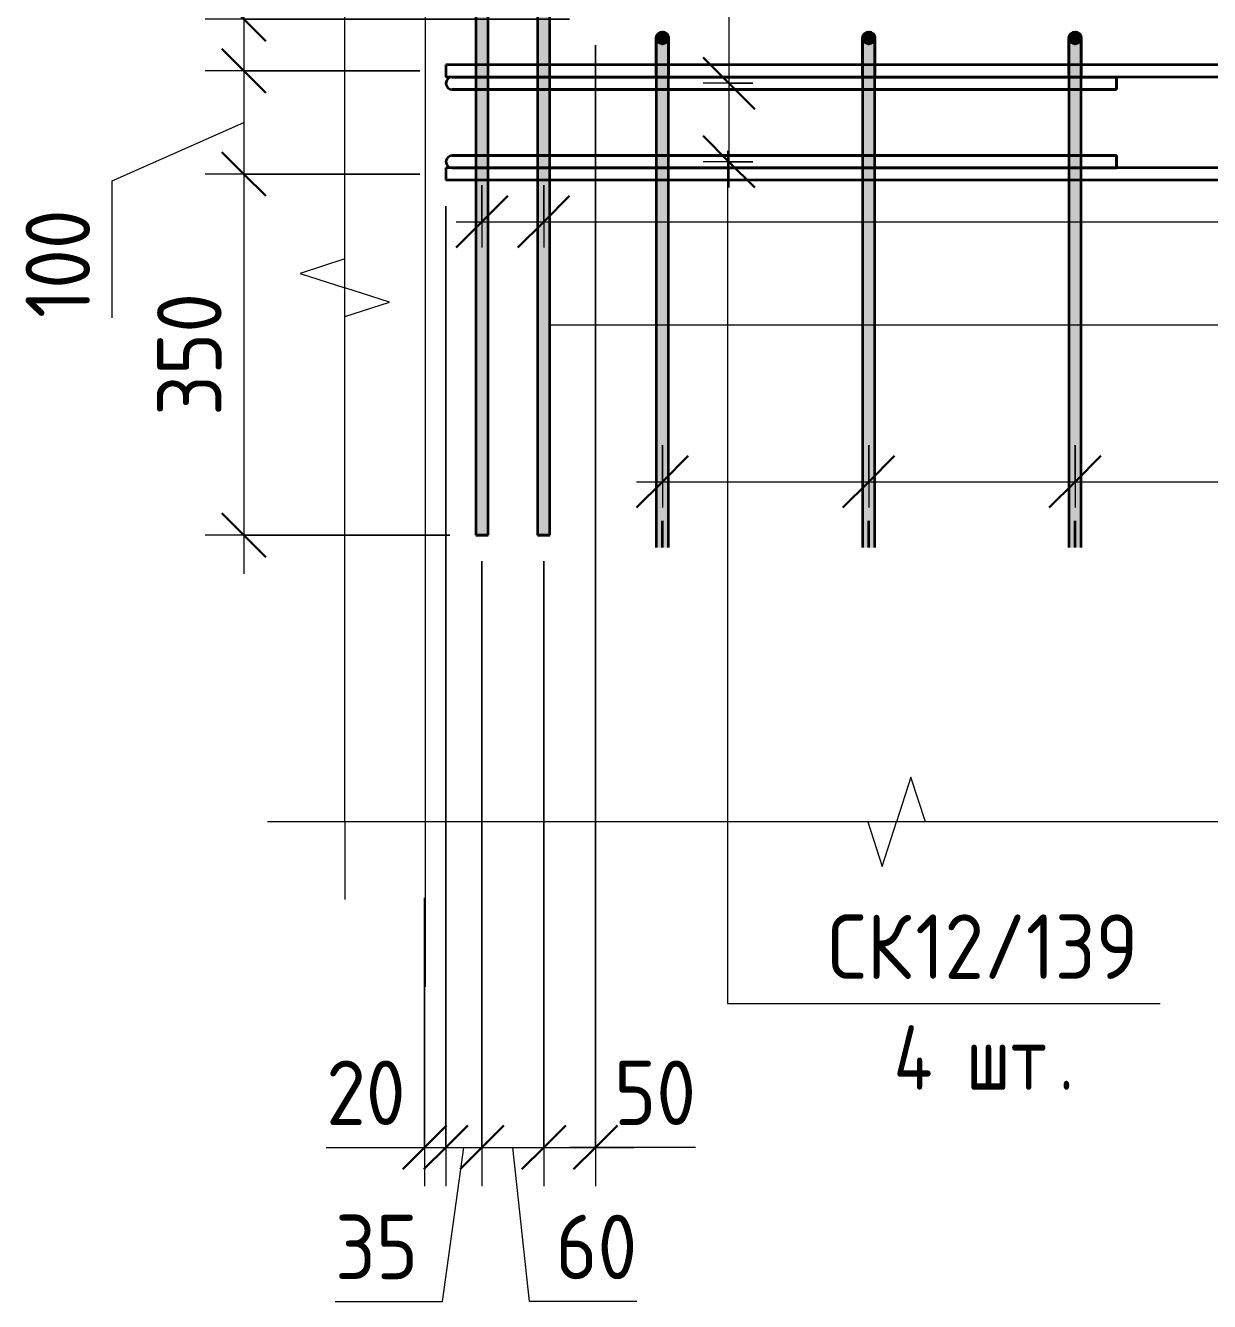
# Model space of a CAD drawing. Header units: millimetres. Extents: x 67134 to 121466, y -4758 to 13821.
# Drawn here: x 113315 to 114463, y -528 to 709 of the extents above; entities that cross this region are included whole.
import ezdxf

# ---------------------------------------------------------------- set-up
doc = ezdxf.new("R2010")
doc.units = ezdxf.units.MM
for name, color, linetype, lineweight in [('AA_Dim', 7, 'Continuous', 9), ('AA_Dim-25', 7, 'Continuous', 9), ('AA_Oformlenie', 7, 'Continuous', 9), ('AA_Vinoska', 7, 'Continuous', 9), ('AF_Stena_Опалубка', 253, 'Continuous', 20), ('KR_Armatura_Tonkie', 7, 'Continuous', 20)]:
    doc.layers.add(name, color=color, linetype=linetype, lineweight=lineweight)
doc.styles.add('ISOCPEUR_7', font='isocpeur.ttf', dxfattribs={"width": 0.9, "height": 62.5})
doc.styles.add('ISOCPEUR_8', font='isocpeur.ttf', dxfattribs={"width": 0.8, "height": 62.5})
doc.dimstyles.new('00_Точн_3_знака__прозр__2', dxfattribs={"dimscale": 304.8, "dimtxt": 62.248823, "dimasz": 0.139436, "dimexe": 0.123031, "dimexo": 0.082021, "dimgap": 0.008202, "dimtad": 1, "dimdec": 3, "dimrnd": 0.001, "dimdsep": 46, "dimtxsty": 'ISOCPEUR_7', "dimblk1": 'OBLIQUE', "dimblk2": 'OBLIQUE', "dimsah": 1, "dimcen": 0.09, "dimdle": 0.123031, "dimazin": 0, "dimtfac": 1, "dimtdec": 4, "dimtix": 1, "dimtmove": 1, "dimatfit": 3, "dimfxl": 1, "dimtvp": 1, "dimtolj": 1, "dimtzin": 0, "dimlwd": 18, "dimlwe": 18, "dimarcsym": 2})
doc.dimstyles.new('00_Точн_3_знака__прозр__3', dxfattribs={"dimscale": 304.8, "dimtxt": 62.248823, "dimasz": 0.139436, "dimexe": 0.123031, "dimexo": 0.082021, "dimgap": 0.008202, "dimtad": 1, "dimdec": 3, "dimrnd": 0.001, "dimdsep": 46, "dimtxsty": 'ISOCPEUR_7', "dimblk1": 'OBLIQUE', "dimblk2": 'OBLIQUE', "dimsah": 1, "dimcen": 0.09, "dimdle": 0.123031, "dimazin": 0, "dimtfac": 1, "dimtdec": 4, "dimtix": 1, "dimtmove": 0, "dimatfit": 3, "dimfxl": 1, "dimtvp": 1, "dimtolj": 1, "dimtzin": 0, "dimlwd": 18, "dimlwe": 18, "dimarcsym": 2})
doc.dimstyles.new('05_Округл_5мм__прозр__2', dxfattribs={"dimscale": 304.8, "dimtxt": 62.248823, "dimasz": 0.139436, "dimexe": 0.123031, "dimexo": 0.082021, "dimgap": 0.008202, "dimtad": 1, "dimdec": 0, "dimrnd": 5, "dimdsep": 46, "dimtxsty": 'ISOCPEUR_7', "dimblk1": 'OBLIQUE', "dimblk2": 'OBLIQUE', "dimsah": 1, "dimcen": 0.09, "dimdle": 0.123031, "dimazin": 0, "dimtfac": 1, "dimtdec": 4, "dimtix": 1, "dimtmove": 1, "dimatfit": 3, "dimfxl": 1, "dimtvp": 1, "dimtolj": 1, "dimtzin": 0, "dimlwd": 18, "dimlwe": 18, "dimarcsym": 2})
doc.dimstyles.new('10_Раскладка_арматуры_с_засечками', dxfattribs={"dimscale": 304.8, "dimtxt": 0.18, "dimasz": 0.164042, "dimexe": 0.082021, "dimexo": 0, "dimgap": 0, "dimtad": 1, "dimdec": 3, "dimrnd": 0.001, "dimdsep": 46, "dimtxsty": 'ISOCPEUR_8', "dimblk1": 'OBLIQUE', "dimblk2": 'OBLIQUE', "dimsah": 1, "dimcen": 0.09, "dimdle": 0.082021, "dimazin": 0, "dimtfac": 1, "dimtdec": 4, "dimtix": 1, "dimtmove": 0, "dimatfit": 3, "dimfxl": 1, "dimtvp": 1, "dimtolj": 1, "dimtzin": 0, "dimlwd": 18, "dimlwe": 18, "dimarcsym": 2})

# ---------------------------------------------------------------- blocks, each defined once
blk = doc.blocks.new('350_Стержень П торец СК-СГ _НесАрм_РабПлоск_ - 350_Стержень П торец СК-СГ _НесАрм_РабПлоск_-V10-Схема обрамления отверстия в стене')
at = {"layer": 'KR_Armatura_Tonkie', "lineweight": 35}
for points in [[(10260, 691), (10261.6, 691.2), (10263, 691.8), (10264.2, 692.8), (10265.2, 694), (10265.8, 695.4), (10265.9, 697.4), (10265.8, 698.6), (10265.2, 700), (10264.2, 701.2), (10263, 702.2), (10261.6, 702.8), (10260, 703), (10258.4, 702.8), (10257, 702.2), (10255.8, 701.2), (10254.8, 700), (10254.1, 697.4), (10254, 697), (10254.2, 695.4), (10254.8, 694), (10256.5, 692.2), (10257, 691.8), (10258.4, 691.2)], [(10254.2, 661), (10260, 661), (10260, 691), (10258.4, 691.2), (10256.5, 692.2), (10255.2, 693.5), (10254.5, 694.8), (10254.2, 695.4), (10254.1, 694), (10254, 691.9), (10254.2, 673.4), (10254, 669.5), (10254, 661)], [(10260, 661), (10266, 661), (10265.8, 679), (10266, 681.5), (10265.7, 695.2), (10265.2, 694), (10264, 692.6), (10263, 691.8), (10260.5, 691.1), (10260, 691), (10260, 669.8)], [(10254.1, 671.3), (10254.4, 675.7), (10254, 678.3), (10254.1, 671.9)], [(10260, 203), (10260, 661), (10254, 661), (10254.2, 203), (10258.4, 203)], [(10261.6, 203), (10266, 203), (10265.8, 661), (10260, 661), (10260, 203)]]:
    blk.add_hatch(color=256, dxfattribs=at).paths.add_polyline_path(points)
at = {"layer": 'AA_Oformlenie'}
for start, end in [(90, 270), (270, 90)]:
    blk.add_arc((10260, 697), 6, start, end, dxfattribs=at)
at = {"layer": 'KR_Armatura_Tonkie', "lineweight": 35}
for p, q in [((10254, 661), (10254, 203)), ((10254, 661), (10254, 203)), ((10266, 203), (10266, 661)), ((10266, 203), (10266, 661)), ((10260, 203), (10260, 229)), ((10260, 203), (10260, 229)), ((10260, 203), (10260, 203)), ((10260, 203), (10260, 203)), ((10260, 203), (10260, 203)), ((10260, 203), (10260, 203))]:
    blk.add_line(p, q, dxfattribs=at)
at = {"layer": 'KR_Armatura_Tonkie', "lineweight": 35, "flags": 128}
for points in [[(10254, 697), (10255.9, 701.4), (10260, 703)], [(10260, 691), (10255.6, 692.9), (10254, 697)], [(10254, 661), (10254, 672.7), (10254, 683.2), (10254, 691.2), (10254, 695.9), (10254, 697)], [(10254, 697), (10254, 695), (10254, 689.4), (10254, 680.6), (10254, 669.7), (10254, 661)], [(10260, 703), (10264.4, 701.1), (10266, 697)], [(10266, 697), (10264.1, 692.6), (10260, 691)], [(10266, 697), (10266, 695), (10266, 689.4), (10266, 680.6), (10266, 669.7), (10266, 661)], [(10266, 661), (10266, 672.7), (10266, 683.2), (10266, 691.2), (10266, 695.9), (10266, 697)]]:
    blk.add_lwpolyline(points, dxfattribs=at)
at = {"layer": 'KR_Armatura_Tonkie', "lineweight": 35}
blk.add_circle((10260, 697), 6, dxfattribs=at)
blk = doc.blocks.new('350_Стержень П торец СК-СГ _НесАрм_РабПлоск_ - 350_Стержень П торец СК-СГ _НесАрм_РабПлоск_-V8-Схема обрамления отверстия в стене')
at = {"layer": 'KR_Armatura_Tonkie', "lineweight": 35}
for points in [[(10660, 691), (10661.8, 691.3), (10663, 691.8), (10664.2, 692.8), (10665.2, 694), (10665.8, 695.4), (10665.9, 697.4), (10665.8, 698.6), (10665.2, 700), (10664.2, 701.2), (10663, 702.2), (10661.6, 702.8), (10660, 703), (10658.4, 702.8), (10657, 702.2), (10655.8, 701.2), (10654.8, 700), (10654.1, 697.4), (10654, 697), (10654.2, 695.4), (10654.8, 694), (10655.8, 692.8), (10657, 691.8), (10658.4, 691.2)], [(10658.4, 661), (10660, 661), (10660, 691), (10658.4, 691.2), (10657, 691.8), (10655.2, 693.5), (10654.5, 694.8), (10654.2, 695.4), (10654.1, 694), (10654.1, 688.2), (10654.2, 673.4), (10654, 669.5), (10654.2, 661), (10657, 661)], [(10660, 661), (10666, 661), (10665.8, 679), (10666, 681.5), (10665.7, 695.2), (10665.2, 694), (10664, 692.6), (10663, 691.8), (10660.5, 691.1), (10660, 691), (10660, 669.8)], [(10654.1, 671.3), (10654.4, 675.7), (10654, 678.3), (10654.1, 671.9)], [(10658.4, 203), (10660, 203), (10660, 661), (10654, 661), (10654.2, 203), (10657, 203)], [(10660, 203), (10666, 203), (10665.8, 661), (10660, 661), (10660, 366.1)]]:
    blk.add_hatch(color=256, dxfattribs=at).paths.add_polyline_path(points)
at = {"layer": 'AA_Oformlenie'}
for start, end in [(90, 270), (270, 90)]:
    blk.add_arc((10660, 697), 6, start, end, dxfattribs=at)
at = {"layer": 'KR_Armatura_Tonkie', "lineweight": 35}
for p, q in [((10654, 661), (10654, 203)), ((10654, 661), (10654, 203)), ((10666, 203), (10666, 661)), ((10666, 203), (10666, 661)), ((10660, 203), (10660, 229)), ((10660, 203), (10660, 229)), ((10660, 203), (10660, 203)), ((10660, 203), (10660, 203)), ((10660, 203), (10660, 203)), ((10660, 203), (10660, 203))]:
    blk.add_line(p, q, dxfattribs=at)
at = {"layer": 'KR_Armatura_Tonkie', "lineweight": 35, "flags": 128}
for points in [[(10654, 697), (10655.9, 701.4), (10660, 703)], [(10660, 691), (10655.6, 692.9), (10654, 697)], [(10654, 661), (10654, 672.7), (10654, 683.2), (10654, 691.2), (10654, 695.9), (10654, 697)], [(10654, 697), (10654, 695), (10654, 689.4), (10654, 680.6), (10654, 669.7), (10654, 661)], [(10660, 703), (10664.4, 701.1), (10666, 697)], [(10666, 697), (10664.1, 692.6), (10660, 691)], [(10666, 697), (10666, 695), (10666, 689.4), (10666, 680.6), (10666, 669.7), (10666, 661)], [(10666, 661), (10666, 672.7), (10666, 683.2), (10666, 691.2), (10666, 695.9), (10666, 697)]]:
    blk.add_lwpolyline(points, dxfattribs=at)
at = {"layer": 'KR_Armatura_Tonkie', "lineweight": 35}
blk.add_circle((10660, 697), 6, dxfattribs=at)
blk = doc.blocks.new('350_Стержень верт с удлинением концов _НесАрм_РабПлоск_ - 350_Стержень верт с удлинением концов _НесАрм_РабПлоск_-4168416-Схема обрамления отверстия в стене')
at = {"layer": 'KR_Armatura_Tonkie', "lineweight": 35}
for p, q in [((9739, 1595), (9739, 215)), ((9751, 1595), (9739, 1595)), ((9739, 1595), (9751, 1595)), ((9751, 215), (9751, 1595)), ((9751, 215), (9739, 215)), ((9739, 215), (9751, 215))]:
    blk.add_line(p, q, dxfattribs=at)
blk = doc.blocks.new('350_Стержень верт с удлинением концов _НесАрм_РабПлоск_ - 350_Стержень верт с удлинением концов _НесАрм_РабПлоск_-V14-Схема обрамления отверстия в стене')
at = {"layer": 'KR_Armatura_Tonkie', "lineweight": 35}
blk.add_hatch(color=256, dxfattribs=at).paths.add_polyline_path([(9751, 215), (9750.8, 1595), (9739, 1595), (9739.2, 215), (9750.8, 215)])
for p, q in [((9739, 1595), (9739, 215)), ((9751, 1595), (9739, 1595)), ((9739, 1595), (9751, 1595)), ((9751, 215), (9751, 1595)), ((9751, 215), (9739, 215)), ((9739, 215), (9751, 215))]:
    blk.add_line(p, q, dxfattribs=at)
blk = doc.blocks.new('011_Прямоугольник обрыва _ЭлУзла_ - 011_Прямоугольник обрыва _ЭлУзла_-4124926-Схема обрамления отверстия в стене')
at = {"layer": 'AA_Oformlenie'}
for p, q in [((9552.3, -62.9), (9552.3, 2007.2)), ((11690, -62.9), (9552.3, -62.9))]:
    blk.add_line(p, q, dxfattribs=at)
blk = doc.blocks.new('DIMBLOCK134-Схема обрамления отверстия в стене')
at = {"layer": 'AA_Dim-25', "lineweight": 18}
for p, q in [((113722.5, 534), (113722.5, -415.8)), ((113722.5, -378.3), (113722.5, 534)), ((113702, -136.4), (113702, -415.8)), ((113702, -378.3), (113702, -136.4)), ((113606.6, -378.3), (113710.6, -378.3)), ((113664.5, -378.3), (113722.5, -378.3)), ((113710.6, -378.3), (113712.3, -378.3))]:
    blk.add_line(p, q, dxfattribs=at)
at = {"layer": 'AA_Dim-25', "lineweight": 30}
for p, q in [((113702, -378.3), (113723.3, -357)), ((113722.5, -378.3), (113743.8, -357)), ((113702, -378.3), (113680.8, -399.5)), ((113722.5, -378.3), (113701.3, -399.5))]:
    blk.add_line(p, q, dxfattribs=at)
at = {"layer": 'AA_Dim-25', "color": 0, "lineweight": 18, "insert": (113606.6, -294.1), "char_height": 62.5, "width": 94.81, "attachment_point": 1, "line_spacing_factor": 1.149209, "style": 'ISOCPEUR_7'}
blk.add_mtext('20', dxfattribs=at)
blk = doc.blocks.new('_Oblique')
at = {"color": 0, "linetype": 'ByBlock', "lineweight": -2}
blk.add_line((-0.5, -0.5), (0.5, 0.5), dxfattribs=at)
blk = doc.blocks.new('DIMBLOCK135-Схема обрамления отверстия в стене')
at = {"layer": 'AA_Dim-25', "lineweight": 18}
for p, q in [((113722.5, 534), (113722.5, -415.8)), ((113722.5, -378.3), (113722.5, 534)), ((113757.5, 190), (113757.5, -415.8)), ((113757.5, -378.3), (113757.5, 190)), ((113719.2, -527.6), (113740, -378.3)), ((113722.5, -378.3), (113757.5, -378.3)), ((113615.2, -527.6), (113719.2, -527.6))]:
    blk.add_line(p, q, dxfattribs=at)
at = {"layer": 'AA_Dim-25', "lineweight": 30}
for p, q in [((113722.5, -378.3), (113743.8, -357)), ((113757.5, -378.3), (113778.8, -357)), ((113722.5, -378.3), (113701.3, -399.5)), ((113757.5, -378.3), (113736.3, -399.5))]:
    blk.add_line(p, q, dxfattribs=at)
at = {"layer": 'AA_Dim-25', "color": 0, "lineweight": 18, "insert": (113615.2, -443.5), "char_height": 62.5, "width": 94.81, "attachment_point": 1, "line_spacing_factor": 1.149209, "style": 'ISOCPEUR_7'}
blk.add_mtext('35', dxfattribs=at)
blk = doc.blocks.new('DIMBLOCK136-Схема обрамления отверстия в стене')
at = {"layer": 'AA_Dim-25', "lineweight": 18}
for p, q in [((113757.5, 190), (113757.5, -415.8)), ((113757.5, -378.3), (113757.5, 190)), ((113817.5, 190), (113817.5, -415.8)), ((113817.5, -378.3), (113817.5, 190)), ((113757.5, -378.3), (113817.5, -378.3)), ((113803.8, -527.6), (113787.5, -378.3)), ((113907.8, -527.6), (113803.8, -527.6))]:
    blk.add_line(p, q, dxfattribs=at)
at = {"layer": 'AA_Dim-25', "lineweight": 30}
for p, q in [((113757.5, -378.3), (113778.8, -357)), ((113817.5, -378.3), (113838.8, -357)), ((113757.5, -378.3), (113736.3, -399.5)), ((113817.5, -378.3), (113796.3, -399.5))]:
    blk.add_line(p, q, dxfattribs=at)
at = {"layer": 'AA_Dim-25', "color": 0, "lineweight": 18, "insert": (113828.8, -443.5), "char_height": 62.5, "width": 94.81, "attachment_point": 1, "line_spacing_factor": 1.149209, "style": 'ISOCPEUR_7'}
blk.add_mtext('60', dxfattribs=at)
blk = doc.blocks.new('DIMBLOCK137-Схема обрамления отверстия в стене')
at = {"layer": 'AA_Dim-25', "lineweight": 18}
for p, q in [((113867.5, 690), (113867.5, -415.8)), ((113867.5, -378.3), (113867.5, 690)), ((113817.5, 190), (113817.5, -415.8)), ((113817.5, -378.3), (113817.5, 190)), ((113817.5, -378.3), (113905, -378.3)), ((113860.6, -378.3), (113842.5, -378.3)), ((113964.6, -378.3), (113860.6, -378.3))]:
    blk.add_line(p, q, dxfattribs=at)
at = {"layer": 'AA_Dim-25', "lineweight": 30}
for p, q in [((113817.5, -378.3), (113838.8, -357)), ((113867.5, -378.3), (113888.8, -357)), ((113817.5, -378.3), (113796.3, -399.5)), ((113867.5, -378.3), (113846.3, -399.5))]:
    blk.add_line(p, q, dxfattribs=at)
at = {"layer": 'AA_Dim-25', "color": 0, "lineweight": 18, "insert": (113885.6, -294.1), "char_height": 62.5, "width": 94.81, "attachment_point": 1, "line_spacing_factor": 1.149209, "style": 'ISOCPEUR_7'}
blk.add_mtext('50', dxfattribs=at)
blk = doc.blocks.new('DIMBLOCK142-Схема обрамления отверстия в стене')
at = {"layer": 'AA_Dim-25', "lineweight": 18}
for p, q in [((113526.8, 826.2), (113526.8, 722.2)), ((113526.8, 752.5), (113526.8, 665)), ((113526.8, 722.2), (113526.8, 690)), ((113842.5, 715), (113489.3, 715)), ((113526.8, 715), (113842.5, 715)), ((113697.5, 665), (113489.3, 665)), ((113526.8, 665), (113697.5, 665))]:
    blk.add_line(p, q, dxfattribs=at)
at = {"layer": 'AA_Dim-25', "lineweight": 30}
for p, q in [((113526.8, 715), (113505.6, 736.3)), ((113526.8, 715), (113548.1, 693.8)), ((113526.8, 665), (113505.6, 686.3)), ((113526.8, 665), (113548.1, 643.8))]:
    blk.add_line(p, q, dxfattribs=at)
at = {"layer": 'AA_Dim-25', "color": 0, "lineweight": 18, "insert": (113442.7, 747.2), "char_height": 62.5, "width": 94.81, "attachment_point": 1, "rotation": 90, "line_spacing_factor": 1.149209, "style": 'ISOCPEUR_7'}
blk.add_mtext('50', dxfattribs=at)
blk = doc.blocks.new('DIMBLOCK143-Схема обрамления отверстия в стене')
at = {"layer": 'AA_Dim-25', "lineweight": 30}
for p, q in [((113526.8, 665), (113505.6, 686.3)), ((113526.8, 665), (113548.1, 643.8)), ((113526.8, 565), (113505.6, 586.3)), ((113526.8, 565), (113548.1, 543.8))]:
    blk.add_line(p, q, dxfattribs=at)
at = {"layer": 'AA_Dim-25', "lineweight": 18}
for p, q in [((113697.5, 665), (113489.3, 665)), ((113526.8, 665), (113526.8, 565)), ((113526.8, 665), (113697.5, 665)), ((113399.3, 558.4), (113526.8, 615)), ((113399.3, 425.6), (113399.3, 558.4)), ((113697.5, 565), (113489.3, 565)), ((113526.8, 565), (113697.5, 565))]:
    blk.add_line(p, q, dxfattribs=at)
at = {"layer": 'AA_Dim-25', "color": 0, "lineweight": 18, "insert": (113315.2, 425.6), "char_height": 62.5, "width": 129.286, "attachment_point": 1, "rotation": 90, "line_spacing_factor": 1.149209, "style": 'ISOCPEUR_7'}
blk.add_mtext('100', dxfattribs=at)
blk = doc.blocks.new('DIMBLOCK144-Схема обрамления отверстия в стене')
at = {"layer": 'AA_Dim-25', "lineweight": 30}
for p, q in [((113526.8, 565), (113505.6, 586.3)), ((113526.8, 565), (113548.1, 543.8)), ((113526.8, 215), (113505.6, 236.3)), ((113526.8, 215), (113548.1, 193.8))]:
    blk.add_line(p, q, dxfattribs=at)
at = {"layer": 'AA_Dim-25', "lineweight": 18}
for p, q in [((113697.5, 565), (113489.3, 565)), ((113526.8, 565), (113526.8, 177.5)), ((113526.8, 565), (113697.5, 565)), ((113726.5, 215), (113489.3, 215)), ((113526.8, 215), (113726.5, 215))]:
    blk.add_line(p, q, dxfattribs=at)
at = {"layer": 'AA_Dim-25', "color": 0, "lineweight": 18, "insert": (113442.7, 330.7), "char_height": 62.5, "width": 142.215, "attachment_point": 1, "rotation": 90, "line_spacing_factor": 1.149209, "style": 'ISOCPEUR_7'}
blk.add_mtext('350', dxfattribs=at)
blk = doc.blocks.new('DIMBLOCK145-Схема обрамления отверстия в стене')
at = {"layer": 'AA_Dim-25', "lineweight": 18}
for p, q in [((113932.5, 302.2), (113932.5, 241.8)), ((113932.5, 266.8), (113932.5, 302.2)), ((114132.5, 302.2), (114132.5, 241.8)), ((114132.5, 266.8), (114132.5, 302.2)), ((113907.5, 266.8), (114132.5, 266.8))]:
    blk.add_line(p, q, dxfattribs=at)
at = {"layer": 'AA_Dim-25', "lineweight": 30}
for p, q in [((113932.5, 266.8), (113957.5, 291.8)), ((114132.5, 266.8), (114157.5, 291.8)), ((113932.5, 266.8), (113907.5, 241.8)), ((114132.5, 266.8), (114107.5, 241.8))]:
    blk.add_line(p, q, dxfattribs=at)
blk = doc.blocks.new('DIMBLOCK146-Схема обрамления отверстия в стене')
at = {"layer": 'AA_Dim-25', "lineweight": 18}
for p, q in [((114132.5, 302.2), (114132.5, 241.8)), ((114132.5, 266.8), (114132.5, 302.2)), ((114332.5, 302.2), (114332.5, 241.8)), ((114332.5, 266.8), (114332.5, 302.2)), ((114132.5, 266.8), (114332.5, 266.8))]:
    blk.add_line(p, q, dxfattribs=at)
at = {"layer": 'AA_Dim-25', "lineweight": 30}
for p, q in [((114132.5, 266.8), (114157.5, 291.8)), ((114332.5, 266.8), (114357.5, 291.8)), ((114132.5, 266.8), (114107.5, 241.8)), ((114332.5, 266.8), (114307.5, 241.8))]:
    blk.add_line(p, q, dxfattribs=at)
blk = doc.blocks.new('DIMBLOCK147-Схема обрамления отверстия в стене')
at = {"layer": 'AA_Dim-25', "lineweight": 18}
for p, q in [((114332.5, 302.2), (114332.5, 241.8)), ((114332.5, 266.8), (114332.5, 302.2)), ((114532.5, 302.2), (114532.5, 241.8)), ((114532.5, 266.8), (114532.5, 302.2)), ((114332.5, 266.8), (114532.5, 266.8))]:
    blk.add_line(p, q, dxfattribs=at)
at = {"layer": 'AA_Dim-25', "lineweight": 30}
for p, q in [((114332.5, 266.8), (114357.5, 291.8)), ((114532.5, 266.8), (114557.5, 291.8)), ((114332.5, 266.8), (114307.5, 241.8)), ((114532.5, 266.8), (114507.5, 241.8))]:
    blk.add_line(p, q, dxfattribs=at)
blk = doc.blocks.new('DIMBLOCK154-Схема обрамления отверстия в стене')
at = {"layer": 'AA_Dim-25', "lineweight": 18}
for p, q in [((113757.5, 554.2), (113757.5, 493.9)), ((113757.5, 518.9), (113757.5, 554.2)), ((113817.5, 554.2), (113817.5, 493.9)), ((113817.5, 518.9), (113817.5, 554.2)), ((113732.5, 518.9), (113817.5, 518.9))]:
    blk.add_line(p, q, dxfattribs=at)
at = {"layer": 'AA_Dim-25', "lineweight": 30}
for p, q in [((113757.5, 518.9), (113782.5, 543.9)), ((113817.5, 518.9), (113842.5, 543.9)), ((113757.5, 518.9), (113732.5, 493.9)), ((113817.5, 518.9), (113792.5, 493.9))]:
    blk.add_line(p, q, dxfattribs=at)
blk = doc.blocks.new('DIMBLOCK155-Схема обрамления отверстия в стене')
at = {"layer": 'AA_Dim-25', "lineweight": 18}
for p, q in [((113817.5, 554.2), (113817.5, 493.9)), ((113817.5, 518.9), (113817.5, 554.2)), ((115447.5, 554.2), (115447.5, 493.9)), ((115447.5, 518.9), (115447.5, 554.2)), ((113817.5, 518.9), (115447.5, 518.9))]:
    blk.add_line(p, q, dxfattribs=at)
at = {"layer": 'AA_Dim-25', "lineweight": 30}
for p, q in [((113817.5, 518.9), (113842.5, 543.9)), ((115447.5, 518.9), (115472.5, 543.9)), ((113817.5, 518.9), (113792.5, 493.9)), ((115447.5, 518.9), (115422.5, 493.9))]:
    blk.add_line(p, q, dxfattribs=at)
blk = doc.blocks.new('DIMBLOCK163-Схема обрамления отверстия в стене')
at = {"layer": 'AA_Dim-25', "lineweight": 30}
for p, q in [((113997, 1157), (113972, 1182)), ((113997, 1157), (114022, 1132)), ((113997, 653), (113972, 678)), ((113997, 653), (114022, 628))]:
    blk.add_line(p, q, dxfattribs=at)
at = {"layer": 'AA_Dim-25', "lineweight": 18}
for p, q in [((114020.2, 1157), (113972, 1157)), ((113997, 1157), (113997, 653)), ((113997, 1157), (114020.2, 1157)), ((114020.2, 653), (113972, 653)), ((113997, 653), (114020.2, 653))]:
    blk.add_line(p, q, dxfattribs=at)
blk = doc.blocks.new('DIMBLOCK164-Схема обрамления отверстия в стене')
at = {"layer": 'AA_Dim-25', "lineweight": 30}
for p, q in [((113997, 653), (113972, 678)), ((113997, 653), (114022, 628)), ((113997, 577), (113972, 602)), ((113997, 577), (114022, 552))]:
    blk.add_line(p, q, dxfattribs=at)
at = {"layer": 'AA_Dim-25', "lineweight": 18}
for p, q in [((114020.2, 653), (113972, 653)), ((113997, 653), (113997, 552)), ((113997, 653), (114020.2, 653)), ((114020.2, 577), (113972, 577)), ((113997, 577), (114020.2, 577))]:
    blk.add_line(p, q, dxfattribs=at)
blk = doc.blocks.new('042_М_Арматуры - Диам длина поз _ Комментарий-3662934-Схема обрамления отверстия в стене')
at = {"layer": 'AA_Vinoska'}
blk.add_line((11843.8, 268), (12193.8, 268), dxfattribs=at)

msp = doc.modelspace()

# ---------------------------------------------------------------- linework, layer by layer
at = {"layer": 'AA_Vinoska'}
for p, q in [((113995.5757, 587.5747), (113995.5757, -238.8189)), ((113624.8197, 482.7834), (113581.4946, 468.7063)), ((113581.4946, 468.7063), (113624.8197, 454.6291)), ((113668.1209, 440.8791), (113624.8197, 454.6291)), ((113624.8197, 427.1291), (113668.1209, 440.8791)), ((113823.0063, 418.8679), (115888.7037, 418.8679)), ((114173.3229, -19.556), (114159.2458, -62.8811)), ((114187.4001, -62.8811), (114173.3229, -19.556)), ((113624.8197, -62.8811), (113549.8197, -62.8811)), ((113624.8197, -62.8811), (113624.8197, -137.8811)), ((114131.7458, -62.8811), (114145.4958, -106.1824)), ((114145.4958, -106.1824), (114159.2458, -62.8811)), ((113995.5757, -238.8189), (114064.9234, -238.8189))]:
    msp.add_line(p, q, dxfattribs=at)
at = {"layer": 'AF_Stena_Опалубка'}
msp.add_line((113702.5241, 1330), (113702.5241, -222.7455), dxfattribs=at)
at = {"layer": 'KR_Armatura_Tonkie', "lineweight": 35}
for p, q in [((115672.5241, 671), (113722.5241, 671)), ((113722.5241, 671), (113722.5241, 659)), ((115672.5241, 671), (113722.5241, 671)), ((113722.5241, 671), (113722.5241, 659)), ((115672.5241, 659), (113722.5241, 659)), ((115672.5241, 659), (113722.5241, 659)), ((113764.6183, 659), (113728.6183, 659)), ((113728.6183, 659), (113764.6183, 659)), ((114372.6183, 659), (113764.6183, 659)), ((113764.6183, 659), (114372.6183, 659)), ((114372.6183, 659), (114372.6183, 647)), ((114372.6183, 647), (114372.6183, 659)), ((113764.6183, 647), (113728.6183, 647)), ((113728.6183, 647), (113764.6183, 647)), ((114372.6183, 647), (113764.6183, 647)), ((113764.6183, 647), (114372.6183, 647)), ((113764.6183, 583), (113728.6183, 583)), ((113728.6183, 583), (113764.6183, 583)), ((114372.6183, 583), (113764.6183, 583)), ((113764.6183, 583), (114372.6183, 583)), ((114372.6183, 583), (114372.6183, 571)), ((114372.6183, 571), (114372.6183, 583)), ((115672.5241, 571), (113722.5241, 571)), ((113722.5241, 571), (113722.5241, 559)), ((115672.5241, 571), (113722.5241, 571)), ((113722.5241, 571), (113722.5241, 559)), ((113764.6183, 571), (113728.6183, 571)), ((113728.6183, 571), (113764.6183, 571)), ((114372.6183, 571), (113764.6183, 571)), ((113764.6183, 571), (114372.6183, 571)), ((115672.5241, 559), (113722.5241, 559)), ((115672.5241, 559), (113722.5241, 559))]:
    msp.add_line(p, q, dxfattribs=at)
for centre in [(113728.6183, 653), (113728.6183, 653), (113728.6183, 577), (113728.6183, 577)]:
    msp.add_arc(centre, 6, 90, 270, dxfattribs=at)

# ---------------------------------------------------------------- block references
at = {"layer": 'AA_Oformlenie'}
msp.add_blockref('011_Прямоугольник обрыва _ЭлУзла_ - 011_Прямоугольник обрыва _ЭлУзла_-4124926-Схема обрамления отверстия в стене', (104072.5241, 0), dxfattribs=at)
at = {"layer": 'AA_Vinoska'}
msp.add_blockref('042_М_Арматуры - Диам длина поз _ Комментарий-3662934-Схема обрамления отверстия в стене', (102221.1662, -506.8381), dxfattribs=at)
at = {"layer": 'KR_Armatura_Tonkie', "lineweight": 35}
for name, p in [('350_Стержень верт с удлинением концов _НесАрм_РабПлоск_ - 350_Стержень верт с удлинением концов _НесАрм_РабПлоск_-4168416-Схема обрамления отверстия в стене', (104012.5241, 0)), ('350_Стержень верт с удлинением концов _НесАрм_РабПлоск_ - 350_Стержень верт с удлинением концов _НесАрм_РабПлоск_-V14-Схема обрамления отверстия в стене', (104012.5241, 0)), ('350_Стержень верт с удлинением концов _НесАрм_РабПлоск_ - 350_Стержень верт с удлинением концов _НесАрм_РабПлоск_-4168416-Схема обрамления отверстия в стене', (104072.5241, 0)), ('350_Стержень верт с удлинением концов _НесАрм_РабПлоск_ - 350_Стержень верт с удлинением концов _НесАрм_РабПлоск_-V14-Схема обрамления отверстия в стене', (104072.5241, 0)), ('350_Стержень П торец СК-СГ _НесАрм_РабПлоск_ - 350_Стержень П торец СК-СГ _НесАрм_РабПлоск_-V8-Схема обрамления отверстия в стене', (103272.5241, 0)), ('350_Стержень П торец СК-СГ _НесАрм_РабПлоск_ - 350_Стержень П торец СК-СГ _НесАрм_РабПлоск_-V8-Схема обрамления отверстия в стене', (103472.5241, 0)), ('350_Стержень П торец СК-СГ _НесАрм_РабПлоск_ - 350_Стержень П торец СК-СГ _НесАрм_РабПлоск_-V10-Схема обрамления отверстия в стене', (104072.5241, 0))]:
    msp.add_blockref(name, p, dxfattribs=at)

# ---------------------------------------------------------------- texts
at = {"layer": 'AA_Vinoska', "char_height": 62.5, "attachment_point": 1}
for s, insert, width, style in [('СК', (114092.7894, -152.4663), 102.816422, 'ISOCPEUR_7'), ('12/139', (114177.6215, -152.4663), 263.354344, 'ISOCPEUR_7'), ('4 ', (114156.6644, -259.9426), 84.978875, 'ISOCPEUR_8'), ('шт', (114226.779, -259.9426), 109.0295, 'ISOCPEUR_8'), ('\\fISOCPEUR|b0|i0|c204|p34|;\\W.8;.', (114316.7373, -259.9426), 17.637125, 'ISOCPEUR_8')]:
    msp.add_mtext(s, dxfattribs=dict(at, insert=insert, width=width, style=style))

# ---------------------------------------------------------------- dimensions: what is measured, and where the dimension line sits
at = {"layer": 'AA_Dim', "lineweight": 18}
for base, p1, p2, dimstyle, override, picture, middle in [((113997.0407, 653), (114020.2041, 1157), (114020.2041, 653), '10_Раскладка_арматуры_с_засечками', {"dimpost": '<>', "dimfxl": 504}, 'DIMBLOCK163-Схема обрамления отверстия в стене', (113965.7907, 905)), ((113997.0407, 577), (114020.2041, 653), (114020.2041, 577), '10_Раскладка_арматуры_с_засечками', {"dimpost": '<>', "dimfxl": 76}, 'DIMBLOCK164-Схема обрамления отверстия в стене', (113965.7907, 615)), ((113526.8235, 215), (113722.5241, 565), (113751.5245, 215), '00_Точн_3_знака__прозр__3', {"dimpost": '<>', "dimfxl": 351.199406}, 'DIMBLOCK144-Схема обрамления отверстия в стене', (113493.0735, 390))]:
    dim = msp.add_linear_dim(base=base, p1=p1, p2=p2, angle=90, dimstyle=dimstyle, override=override, dxfattribs=at)
    dim.commit()
    dim.dimension.update_dxf_attribs({"geometry": picture, "text_midpoint": middle})
for base, p1, p2, override, picture, middle in [((113526.8235, 665), (113867.5245, 715), (113722.5241, 665), {"dimpost": '<>', "dimfxl": 153.378988}, 'DIMBLOCK142-Схема обрамления отверстия в стене', (113484.3367, 794.5854)), ((113526.8235, 565), (113722.5241, 665), (113722.5241, 565), {"dimpost": '<>', "dimfxl": 100}, 'DIMBLOCK143-Схема обрамления отверстия в стене', (113356.8367, 490.2921))]:
    dim = msp.add_linear_dim(base=base, p1=p1, p2=p2, angle=90, dimstyle='00_Точн_3_знака__прозр__2', override=override, dxfattribs=at)
    dim.commit()
    dim.dimension.update_dxf_attribs({"geometry": picture, "text_midpoint": middle, "dimtype": 160, "text_rotation": 90})
for base, p1, p2, override, picture, middle in [((113867.5245, -378.2805), (113817.5245, 215), (113867.5245, 715), {"dimpost": '<>', "dimfxl": 502.493781}, 'DIMBLOCK137-Схема обрамления отверстия в стене', (113933.019, -335.7937)), ((113722.524066471, -378.2805460384), (113702.024066471, -111.4338624612), (113722.524066471, 559.0000000009), {"dimpost": '<>', "dimfxl": 670.747206}, 'DIMBLOCK134-Схема обрамления отверстия в стене', (113653.9855999913, -335.7937285549)), ((113757.5245, -378.2805), (113722.5241, 559), (113757.5245, 215), {"dimpost": '<>', "dimfxl": 345.775979}, 'DIMBLOCK135-Схема обрамления отверстия в стене', (113662.6051, -485.1176)), ((113817.5245, -378.2805), (113757.5245, 215), (113817.5245, 215), {"dimpost": '<>', "dimfxl": 60}, 'DIMBLOCK136-Схема обрамления отверстия в стене', (113876.1776, -485.1176))]:
    dim = msp.add_linear_dim(base=base, p1=p1, p2=p2, dimstyle='05_Округл_5мм__прозр__2', override=override, dxfattribs=at)
    dim.commit()
    dim.dimension.update_dxf_attribs({"geometry": picture, "text_midpoint": middle, "dimtype": 160})
for base, p1, p2, override, picture, middle in [((113817.5245, 518.8547), (113757.5245, 554.21), (113817.5245, 554.21), {"dimpost": '<>', "dimfxl": 60}, 'DIMBLOCK154-Схема обрамления отверстия в стене', (113787.5245, 550.1047)), ((115447.5245, 518.8547), (113817.5245, 554.21), (115447.5245, 554.21), {"dimpost": '<>', "dimfxl": 1630}, 'DIMBLOCK155-Схема обрамления отверстия в стене', (114632.5245, 550.1047)), ((114132.5245, 266.847), (113932.5245, 302.2023), (114132.5245, 302.2023), {"dimpost": '<>', "dimfxl": 200}, 'DIMBLOCK145-Схема обрамления отверстия в стене', (114032.5245, 298.097)), ((114332.5245, 266.847), (114132.5245, 302.2023), (114332.5245, 302.2023), {"dimpost": '<>', "dimfxl": 200}, 'DIMBLOCK146-Схема обрамления отверстия в стене', (114232.5245, 298.097)), ((114532.5245, 266.847), (114332.5245, 302.2023), (114532.5245, 302.2023), {"dimpost": '<>', "dimfxl": 200}, 'DIMBLOCK147-Схема обрамления отверстия в стене', (114432.5245, 298.097))]:
    dim = msp.add_linear_dim(base=base, p1=p1, p2=p2, dimstyle='10_Раскладка_арматуры_с_засечками', override=override, dxfattribs=at)
    dim.commit()
    dim.dimension.update_dxf_attribs({"geometry": picture, "text_midpoint": middle})

doc.saveas('drawing.dxf')
